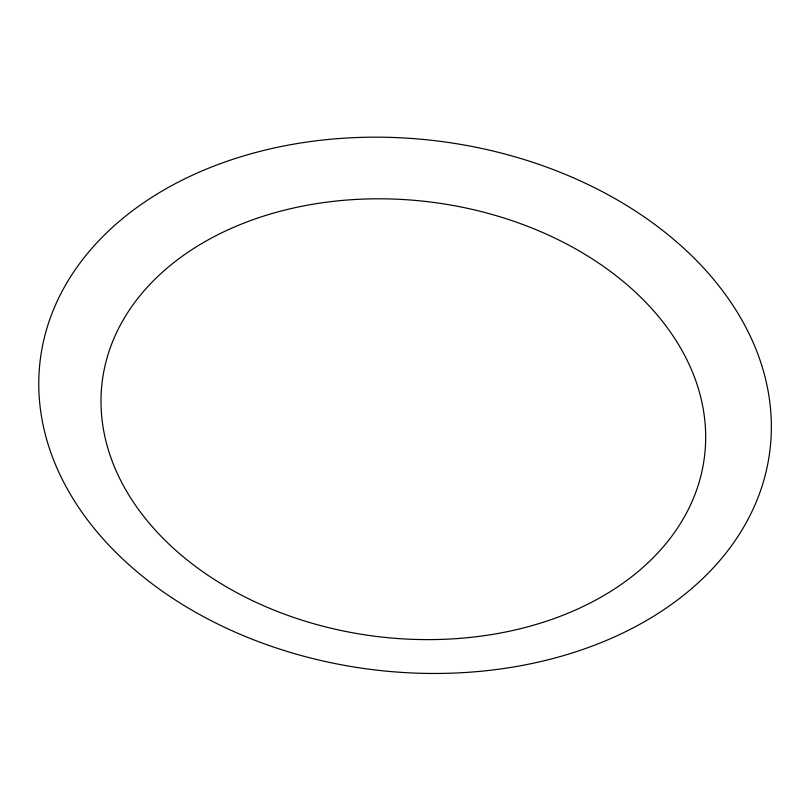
<?xml version="1.0" encoding="UTF-8"?>
<svg xmlns="http://www.w3.org/2000/svg" width="810" height="810" viewBox="0 0 810 810"><rect width="100%" height="100%" fill="white"/><g stroke="black" fill="none" stroke-linecap="round" stroke-linejoin="round"><path stroke-width="1.21" d="M171.679 597.618A367.629 266.308 7.1 0 0 766.25 471.015A367.629 266.308 7.1 0 0 277.263 147.329A367.629 266.308 7.1 0 0 171.679 597.618M217.566 581.519A303.456 218.872 7.1 0 0 702.807 467.188A303.456 218.872 7.1 0 0 289.626 208.919A303.456 218.872 7.1 0 0 217.566 581.519"/></g></svg>
